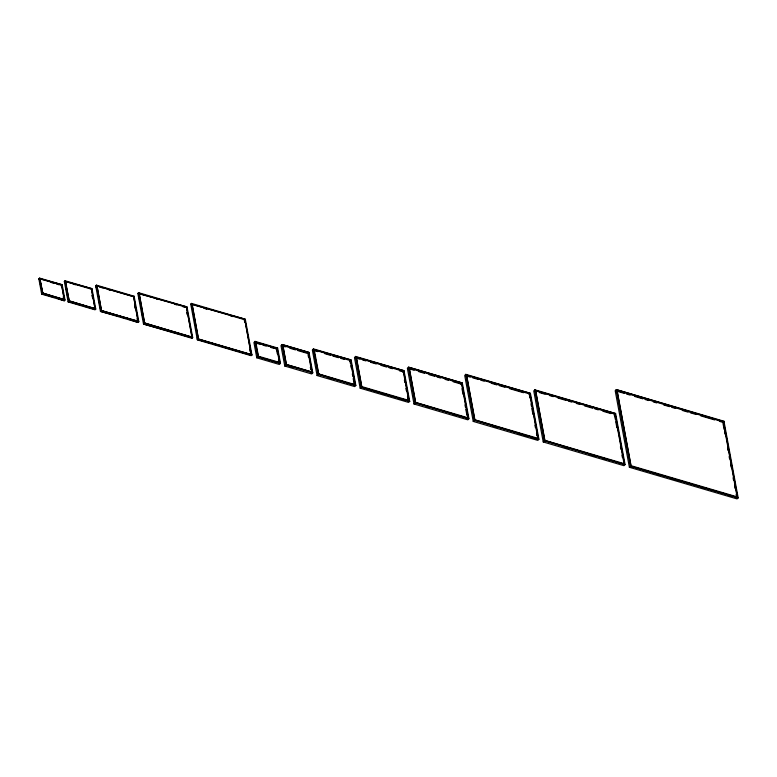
<?xml version="1.0" encoding="UTF-8"?>
<svg xmlns="http://www.w3.org/2000/svg" width="777" height="777" viewBox="0 0 777 777"><rect width="100%" height="100%" fill="white"/><g stroke="black" fill="none" stroke-linecap="round" stroke-linejoin="round"><path stroke-width="1.17" d="M38.85 278.836L39.559 278.088L62.179 284.732L65.015 300.048L64.306 300.796L41.686 294.153L38.85 278.836L39.481 279.506M39.666 279.322L40.2 278.758L62.179 284.732L61.461 285.48M42.308 293.609L41.686 294.153L42.842 293.055L65.015 300.048L42.405 293.405L39.559 278.088L42.842 293.055M61.024 285.839L61.733 285.091L64.316 299.456L42.774 293.123M64.345 281.507L65.054 280.75L91.977 288.665L95.765 309.081L95.047 309.829L68.123 301.923L64.345 281.507L64.977 282.168M91.531 289.015L95.056 308.488L69.143 300.971L65.618 281.497L91.977 288.665L91.268 289.413M63.85 299.941L64.384 299.378M68.745 301.379L68.123 301.923L69.279 300.816L95.765 309.081L68.842 301.165L65.054 280.75L69.279 300.816M94.988 308.556L91.463 289.093M95.707 285.887L96.416 285.14L134.11 296.212L138.84 321.736L138.131 322.484L100.437 311.412L95.707 285.887L96.766 288.889M96.513 286.373L97.047 285.81L96.416 285.14L101.146 310.664L100.437 311.412L118.046 316.103M94.59 308.974L95.134 308.411M134.11 296.212L133.663 296.561L138.131 321.134L101.146 310.664L138.84 321.736L101.447 310.46L97.047 285.81M138.063 321.212L133.595 296.639M137.84 293.444L138.549 292.686L187.014 306.925L192.686 337.548L191.977 338.296L143.512 324.067L137.84 293.444L187.014 306.925L186.295 307.673M137.675 321.629L138.209 321.066M143.959 323.708L144.668 322.96L139.18 293.356L138.549 292.686L144.221 323.31L143.512 324.067L178.623 333.896M190.734 304.157L191.453 303.409L245.299 319.221L251.913 354.953L251.204 355.701L197.358 339.879L190.734 304.157L245.299 319.221L244.58 319.969M191.521 337.441L192.055 336.878L186.567 307.274M255.235 343.133L255.876 342.453L276.884 348.62L279.438 362.403L278.797 363.082M250.748 354.846L251.282 354.283L244.852 319.57M256.769 357.818L258.285 356.342L255.002 341.375L253.933 342.502L256.769 357.818L279.39 364.462L280.458 363.335L277.622 348.018L255.002 341.375L257.838 356.692L280.458 363.335L257.838 356.692M257.789 356.915L258.43 356.235L255.876 342.453M276.107 349.495L277.622 348.018M282.294 346.251L282.935 345.58L308.246 353.011L311.742 371.892L311.101 372.572M279.108 363.413L279.827 362.665L277.175 348.378L255.633 342.045L254.924 342.793L260.586 344.464M284.77 366.035L286.286 364.559L312.131 372.154L312.762 372.824L311.694 373.951L284.77 366.035L280.983 345.619L282.061 344.502L308.984 352.408L312.762 372.824L285.839 364.918L282.061 344.502L308.984 352.408M285.79 365.132L286.431 364.462L282.935 345.58M307.818 353.506L308.537 352.758L312.131 372.154L311.422 372.902M313.335 350.301L314.054 349.553L351.107 359.955L355.837 385.479L354.768 386.606L317.074 375.534L312.354 350.009L313.422 348.883L351.107 359.955M313.655 350.641L314.296 349.961L350.369 360.557L354.817 384.547L318.745 373.951L317.88 374.805M317.074 375.534L318.589 374.058L355.837 385.479L318.152 374.407L313.422 348.883L318.589 374.058M349.728 361.237L350.67 360.314L355.206 384.809L354.497 385.557M355.468 357.857L356.187 357.109L404.011 370.678L409.683 401.301L408.615 402.418L360.159 388.179L354.477 357.556L355.545 356.439L404.011 370.678M360.159 388.179L361.664 386.713L356.187 357.109L355.545 356.439L361.227 387.063L409.683 401.301L361.227 387.063M361.179 387.286L361.82 386.606L356.429 357.517L403.273 371.28L408.663 400.369L361.82 386.606M402.632 371.95L403.564 371.027L409.052 400.631L408.343 401.379M414.005 404.001L415.52 402.525L468.919 418.696L467.851 419.823L414.005 404.001L407.381 368.279L408.449 367.152L462.296 382.964L468.919 418.696L415.073 402.875L408.449 367.152L462.296 382.964M415.025 403.098L415.666 402.428L409.324 368.23L461.557 383.576L467.9 417.764L467.259 418.444M465.705 375.757L466.423 375.009L530.4 393.327L538.917 439.258L537.849 440.384L473.232 421.406L464.724 375.466L465.792 374.339L530.4 393.327M466.025 376.097L466.666 375.417L529.671 393.929L537.898 438.335L474.893 419.823L474.038 420.678M460.916 384.246L461.849 383.323L468.288 418.026L467.569 418.774M473.232 421.406L474.747 419.93L538.917 439.258L474.3 420.279L465.792 374.339L466.423 375.009L474.747 419.93M529.03 394.599L529.963 393.677L538.286 438.587M534.761 391.219L535.479 390.472L615.617 413.529L625.077 464.568L623.999 465.695L543.23 441.967L533.77 390.928L534.838 389.801L615.617 413.529M535.081 391.55L535.722 390.88L614.879 414.131L624.048 463.636L623.407 464.316M543.23 441.967L544.745 440.491L625.077 464.568L544.298 440.841L534.838 389.801L535.479 390.472L544.745 440.491M544.036 441.239L544.9 440.384L535.722 390.88M616.501 391.346L617.142 390.666L723.222 421.833L737.13 496.862L736.489 497.533M614.102 415.005L615.17 413.879L624.436 463.898M629.389 467.278L615.199 390.714L616.268 389.588L723.96 421.221L738.15 497.785L737.082 498.912L629.389 467.278L631.05 465.695L617.142 390.666M722.581 422.503L723.222 421.833M736.8 497.863L737.519 497.115L723.513 421.581L723.96 421.221M198.067 339.131L251.913 354.953L198.067 339.131L191.453 303.409L192.084 304.069L198.514 338.782L197.358 339.879L197.377 337.218M630.458 466.151L738.15 497.785L630.458 466.151L616.268 389.588L723.513 421.581L722.804 422.329L719.327 421.309M616.19 391.006L624.3 393.385M626.621 394.075L630.098 395.095M634.731 396.455L642.841 398.834M645.163 399.514L648.64 400.543M653.272 401.903L656.75 402.923M663.704 404.963L669.492 406.662M671.814 407.352L675.291 408.372M682.245 410.411L688.033 412.111M690.355 412.791L696.153 414.5M700.786 415.86L714.694 419.939M539.384 392.579L545.163 394.269M549.776 395.629L553.243 396.649M557.867 398.009L565.947 400.378M568.259 401.058L571.726 402.078M576.34 403.428L579.807 404.448M584.43 405.808L592.511 408.187M594.823 408.857L598.29 409.877M602.903 411.237L610.994 413.607M466.86 376.097L470.328 377.117M472.639 377.797L478.418 379.497M480.73 380.167L484.197 381.186M491.122 383.226L496.901 384.926M499.213 385.606L504.992 387.296M509.605 388.655L523.475 392.725M191.938 304.225L244.706 319.726M204.341 308.158L206.643 308.828M230.73 315.909L233.022 316.579M204.166 308.343L206.459 309.013M410.664 369.24L414.102 370.25M418.696 371.6L424.427 373.29M429.021 374.631L434.751 376.321M437.053 376.991L440.491 378.001M445.075 379.351L448.523 380.361M453.108 381.711L461.14 384.071M139.034 293.512L186.499 307.352L191.909 337.033M156.158 298.824L158.469 299.504M174.65 304.254L176.962 304.934M182.741 306.633L185.052 307.313M356.624 358.197L360.091 359.217M362.403 359.887L365.87 360.907M370.493 362.267L376.272 363.966M380.895 365.326L386.674 367.026M388.986 367.696L392.453 368.716M399.388 370.755L402.855 371.775M96.979 285.887L133.663 296.561M133.527 296.717L96.911 285.955L101.447 310.46M100.126 287.189L102.418 287.859M108.139 289.549L110.421 290.219M314.481 350.641L317.919 351.651M324.776 353.661L330.507 355.342M332.789 356.021L338.51 357.702M340.802 358.372L344.23 359.382M65.55 281.575L91.395 289.161M65.336 281.798L67.58 282.459M73.193 284.11L75.447 284.77M281.973 345.92L285.344 346.911M289.84 348.232L295.464 349.883M297.708 350.534L306.701 353.176M61.665 285.159L40.054 278.914L42.706 293.201M51.175 282.469L53.438 283.129M56.847 284.129L59.11 284.8M262.859 345.124L266.258 346.124M270.794 347.455L274.194 348.455M258.43 356.235L279.438 362.403M286.431 364.462L311.742 371.892M415.666 402.428L467.9 417.764M544.9 440.384L624.048 463.636M631.05 465.695L737.13 496.862M191.977 336.956L144.522 323.115L139.112 293.434M49.116 295.61L52.515 296.61M57.051 297.941L60.451 298.941M88.976 307.323L92.346 308.314M102.205 311.208L105.633 312.218M120.513 316.589L123.941 317.589M128.516 318.939L131.954 319.949M160.315 328.273L163.782 329.293M168.405 330.652L174.184 332.352M186.898 336.082L190.365 337.101M200.272 340.015L206.012 341.705M226.661 347.766L232.391 349.456M245.017 353.156L248.455 354.166M289.248 366.152L292.696 367.162M328.574 377.7L332.07 378.729M381.75 393.327L385.169 394.327M397.737 398.018L403.457 399.699M426.631 406.507L430.118 407.536M453.331 414.355L456.808 415.374M492.579 425.883L496.017 426.894M518.929 433.624L522.367 434.634M524.66 435.305L528.088 436.315M532.672 437.655L536.111 438.665M564.044 446.872L567.54 447.902M590.821 454.739L594.308 455.769M603.622 458.498L607.109 459.528M630.409 466.375L633.867 467.385M656.934 474.164L660.392 475.174M669.609 477.884L673.076 478.904M675.378 479.584L678.836 480.594M701.893 487.373L705.361 488.383M728.418 495.163L731.876 496.173M43.269 294.133L46.669 295.134M48.932 295.794L54.604 297.465M56.867 298.125L64.306 300.796M69.697 301.894L73.067 302.884M75.311 303.545L80.934 305.196M83.178 305.856L94.415 309.159M120.328 316.773L126.049 318.453M128.341 319.124L138.131 322.484M180.934 334.576L190.18 337.296M198.951 339.87L210.421 343.24M212.713 343.91L218.454 345.59M220.746 346.27L236.81 350.99M239.102 351.66L250.573 355.031M191.336 337.636L191.977 338.296M723.018 423.504L724.115 429.409M724.553 431.769L724.99 434.129M727.612 448.29L728.059 450.65M729.147 456.555L729.584 458.916M730.681 464.821L731.118 467.181M733.09 477.797L733.527 480.157M734.615 486.062L735.052 488.422M736.149 494.327L736.586 496.688M616.899 390.258L630.905 465.802M614.452 414.627L615.335 419.395M615.782 421.775L616.88 427.729M620.415 446.785L620.862 449.164M621.959 455.118L622.406 457.507M529.467 395.61L529.904 397.97M531.002 403.885L531.439 406.245M531.876 408.605L532.973 414.52M534.945 425.155L535.382 427.525M536.48 433.43L536.917 435.79M466.666 375.417L474.893 419.823M461.994 388.694L463.073 394.483M464.996 404.895L465.433 407.206M465.86 409.518L466.928 415.306M409.081 367.822L415.52 402.525M404.39 380.06L404.827 382.43M405.924 388.354L406.361 390.724M407.459 396.639L407.906 399.009M349.951 361.062L350.388 363.393M350.815 365.724L351.253 368.055M352.331 373.892L352.768 376.223M353.195 378.564L354.283 384.392M314.296 349.961L318.745 373.951M308.032 354.652L308.459 356.934M310.363 367.2L310.781 369.483M282.692 345.173L286.286 364.559M276.457 349.126L277.34 353.885M278.448 359.838L278.885 362.228M256.731 351.165L257.158 353.467M244.784 319.648L251.146 354.429L198.368 338.927L192.006 304.147M244.493 319.949L244.92 322.261M244.318 320.134L244.755 322.484M249.757 349.514L250.155 351.641M192.657 311.762L193.084 314.073M193.512 316.394L193.939 318.706M196.513 332.585L196.94 334.897M187.092 312.393L187.529 314.763M186.888 312.461L187.315 314.772M139.132 297.659L139.569 300.029M140.666 305.953L141.103 308.314M142.201 314.238L142.638 316.608M135.043 306.274L135.47 308.605M134.8 306.148L135.217 308.401M137.082 318.424L137.471 320.561M98.718 299.388L99.796 305.225M100.233 307.556L100.66 309.887M92.24 295.095L92.657 297.377M92.084 295.435L92.521 297.776M66.035 287.878L66.453 290.161M66.88 292.443L67.939 298.145M61.587 285.237L64.238 299.524M63.258 296.736L63.646 298.873M40.365 284.275L40.812 286.655M144.668 322.96L144.221 323.31L192.686 337.548L144.668 322.96"/></g></svg>
